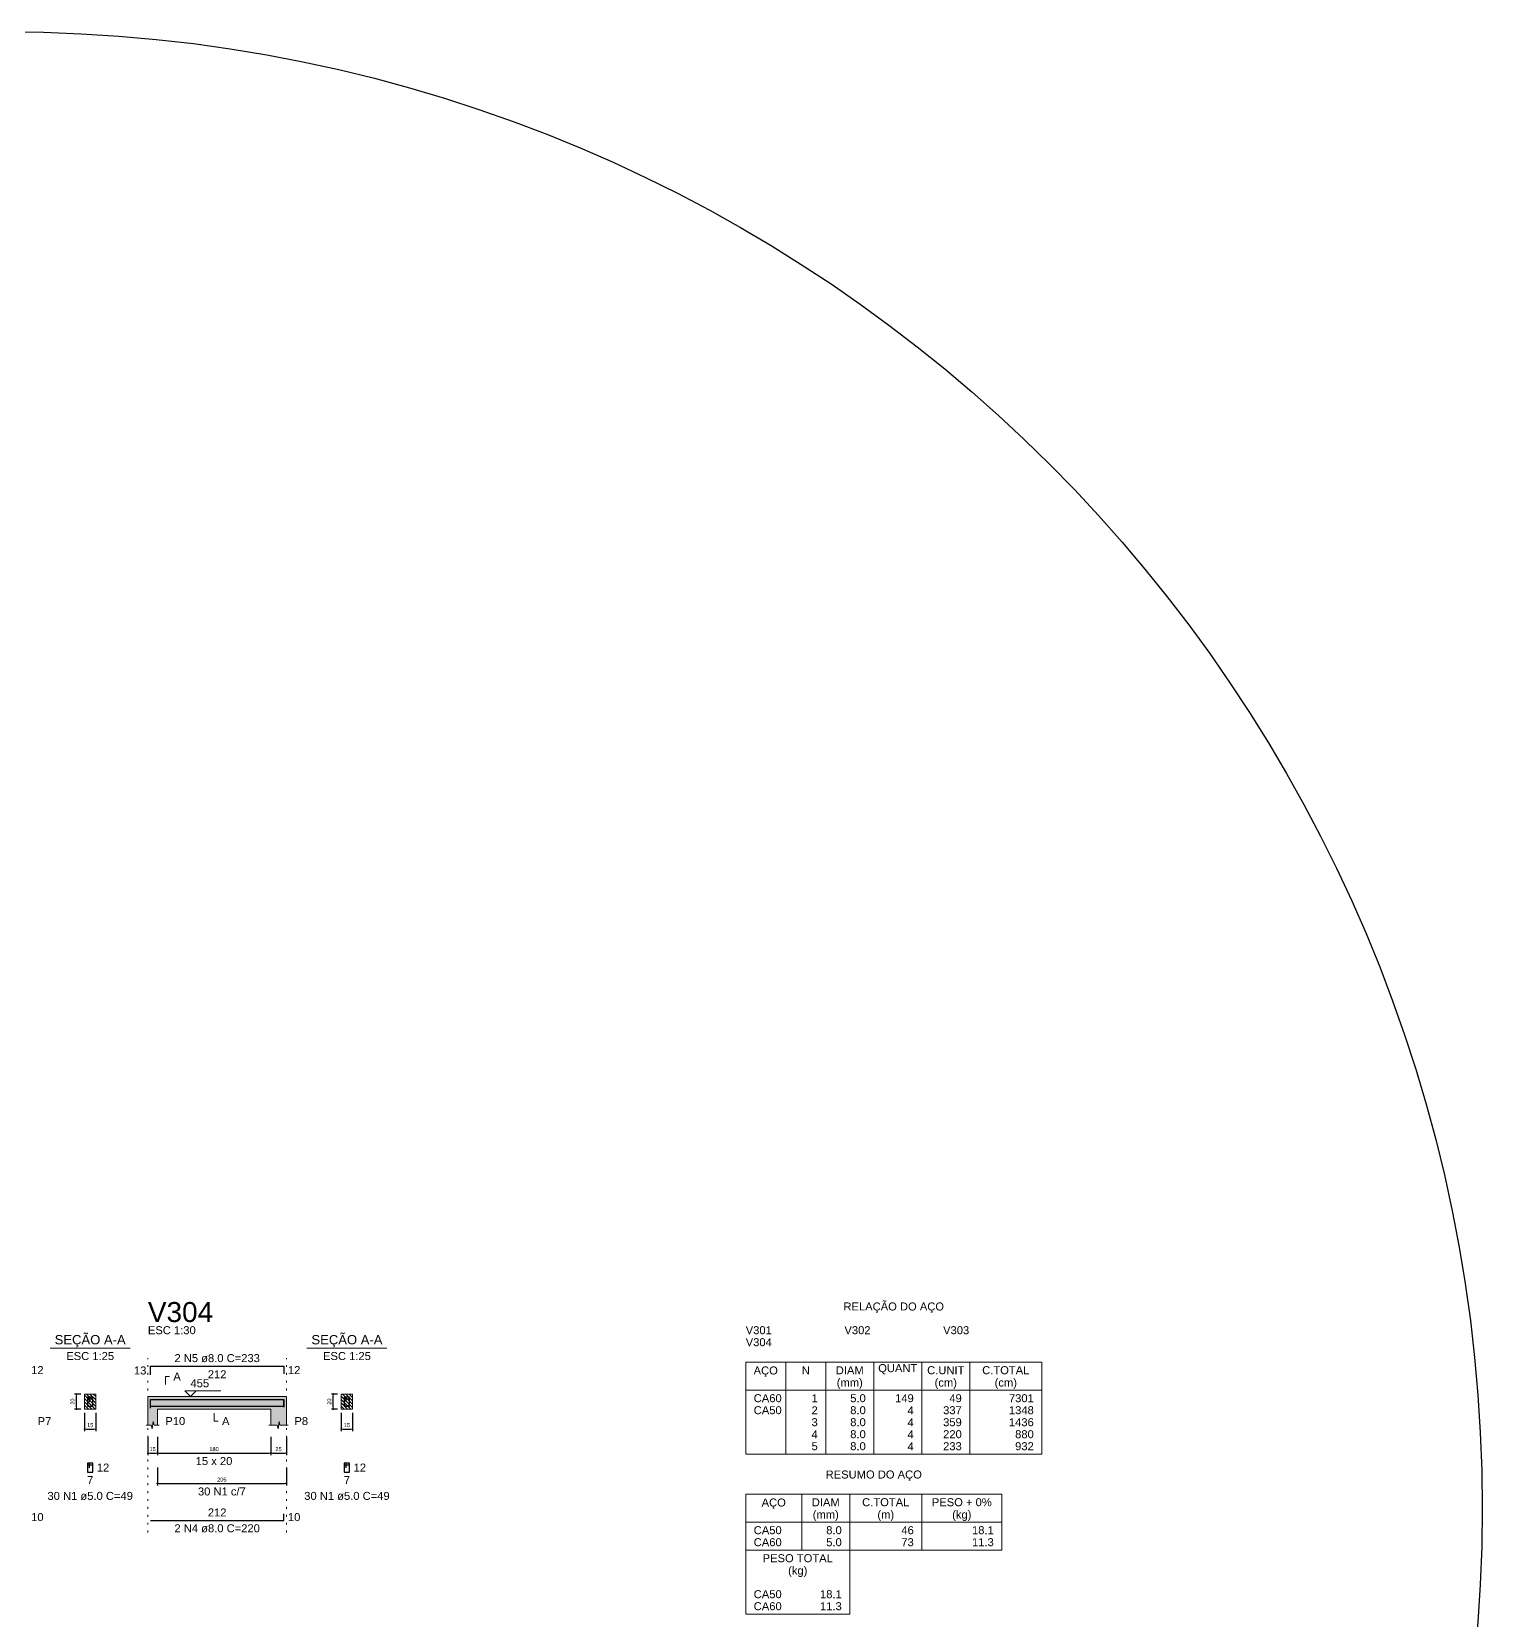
# Model space of a CAD drawing. Extents: x 5006 to 5323, y 875 to 3681.
# Drawn here: x 5219.9 to 5296.7, y 1177.5 to 1261.6 of the extents above; entities that cross this region are included whole.
import ezdxf

# ---------------------------------------------------------------- set-up
doc = ezdxf.new("R2010")
doc.units = 0
doc.header["$LTSCALE"] = 2
doc.linetypes.add('DOT2', pattern=[3.175, 0, -3.175])
for name, color, linetype, lineweight in [('Descrição da armadura', 7, 'Continuous', 5), ('DT-Barras na forma', 2, 'Continuous', 30), ('DT-Barras no corte', 5, 'Continuous', 5), ('DT-Barras rebatidas', 2, 'Continuous', 30), ('DT-Cotas', 9, 'Continuous', 5), ('DT-Forma', 5, 'Continuous', 5), ('DT-Hachura forma vigas', 252, 'Continuous', 5), ('DT-Hachura seção vigas', 252, 'Continuous', 5), ('DT-Pontilhado', 9, 'DOT2', 5), ('DT-Relação do aço', 9, 'Continuous', 5), ('DT-Textos', 7, 'Continuous', 5), ('DT-Título', 3, 'Continuous', 20), ('Textos armaduras', 7, 'Continuous', 5)]:
    doc.layers.add(name, color=color, linetype=linetype, lineweight=lineweight)
doc.styles.add('ARIAL', font='arial.ttf')
doc.styles.get("Standard").update_dxf_attribs({"font": 'arial.ttf'})
doc.dimstyles.new('UM_25.000000', dxfattribs={"dimtxt": 0.18, "dimasz": 0.1, "dimexe": 0.1, "dimexo": 0.2, "dimgap": 0, "dimtad": 1, "dimtih": 1, "dimtoh": 1, "dimdec": 1, "dimlfac": 25, "dimzin": 0, "dimdsep": 46, "dimtxsty": 'Standard', "dimcen": 0.09, "dimdle": 0.1, "dimadec": 1, "dimazin": 2, "dimtfac": 1, "dimtdec": 4, "dimtofl": 0, "dimtmove": 0, "dimatfit": 3, "dimfxl": 1, "dimtolj": 1, "dimarcsym": 0})
doc.dimstyles.new('UM_30.000000', dxfattribs={"dimtxt": 0.18, "dimasz": 0.1, "dimexe": 0.1, "dimexo": 0.2, "dimgap": 0, "dimtad": 1, "dimtih": 1, "dimtoh": 1, "dimdec": 1, "dimlfac": 30, "dimzin": 0, "dimdsep": 46, "dimtxsty": 'Standard', "dimcen": 0.09, "dimdle": 0.1, "dimadec": 1, "dimazin": 2, "dimtfac": 1, "dimtdec": 4, "dimtofl": 0, "dimtmove": 0, "dimatfit": 3, "dimfxl": 1, "dimtolj": 1, "dimarcsym": 0})

# ---------------------------------------------------------------- blocks, each defined once
blk = doc.blocks.new('_DOT')
at = {"color": 0, "linetype": 'ByBlock'}
blk.add_line((-0.5, 0), (-1, 0), dxfattribs=at)
at = {"color": 0, "linetype": 'ByBlock', "const_width": 0.5}
blk.add_lwpolyline([(-0.25, 0, 1), (0.25, 0, 1)], format="xyb", close=True, dxfattribs=at)
blk = doc.blocks.new('*D919')
at = {"layer": 'Defpoints', "color": 0, "transparency": 16777216}
for p in [(5222.275, 1189.439), (5222.699, 1189.439), (5222.699, 1188.639)]:
    blk.add_point(p, dxfattribs=at)
at = {"layer": 'DT-Cotas', "color": 0, "lineweight": -2, "transparency": 16777216}
for p, q in [((5222.499, 1189.439), (5222.175, 1189.439)), ((5222.275, 1188.739), (5222.275, 1189.339)), ((5222.499, 1188.639), (5222.175, 1188.639))]:
    blk.add_line(p, q, dxfattribs=at)
at = {"layer": 'DT-Cotas', "color": 0, "lineweight": -2, "transparency": 16777216, "xscale": 0.1, "yscale": 0.1, "zscale": 0.1}
for p, rotation in [((5222.275, 1189.439), 90), ((5222.275, 1188.639), 270)]:
    blk.add_blockref('_DOT', p, dxfattribs=dict(at, rotation=rotation))
at = {"layer": 'DT-Cotas', "transparency": 16777216, "insert": (5222.063, 1189.039), "char_height": 0.2118, "attachment_point": 5, "rotation": 90, "style": 'ARIAL'}
blk.add_mtext('\\A1;20', dxfattribs=at)
blk = doc.blocks.new('*D920')
at = {"layer": 'Defpoints', "color": 0, "transparency": 16777216}
for p in [(5222.699, 1188.639), (5223.299, 1188.639), (5223.299, 1187.58)]:
    blk.add_point(p, dxfattribs=at)
at = {"layer": 'DT-Cotas', "color": 0, "lineweight": -2, "transparency": 16777216}
for p, q in [((5222.699, 1188.439), (5222.699, 1187.48)), ((5223.299, 1188.439), (5223.299, 1187.48)), ((5222.799, 1187.58), (5223.199, 1187.58))]:
    blk.add_line(p, q, dxfattribs=at)
at = {"layer": 'DT-Cotas', "color": 0, "lineweight": -2, "transparency": 16777216, "xscale": 0.1, "yscale": 0.1, "zscale": 0.1, "rotation": 180}
blk.add_blockref('_DOT', (5222.699, 1187.58), dxfattribs=at)
at = {"layer": 'DT-Cotas', "color": 0, "lineweight": -2, "transparency": 16777216, "xscale": 0.1, "yscale": 0.1, "zscale": 0.1}
blk.add_blockref('_DOT', (5223.299, 1187.58), dxfattribs=at)
at = {"layer": 'DT-Cotas', "transparency": 16777216, "insert": (5222.999, 1187.792), "char_height": 0.2118, "attachment_point": 5, "rotation": 0.00573, "style": 'ARIAL'}
blk.add_mtext('\\A1;15', dxfattribs=at)
blk = doc.blocks.new('*D921')
at = {"layer": 'Defpoints', "color": 0, "transparency": 16777216}
for p in [(5226.054, 1187.369), (5226.554, 1187.369), (5226.554, 1186.31)]:
    blk.add_point(p, dxfattribs=at)
at = {"layer": 'DT-Cotas', "color": 0, "lineweight": -2, "transparency": 16777216}
for p, q in [((5226.054, 1187.169), (5226.054, 1186.21)), ((5226.554, 1187.169), (5226.554, 1186.21)), ((5226.154, 1186.31), (5226.454, 1186.31))]:
    blk.add_line(p, q, dxfattribs=at)
at = {"layer": 'DT-Cotas', "color": 0, "lineweight": -2, "transparency": 16777216, "xscale": 0.1, "yscale": 0.1, "zscale": 0.1, "rotation": 180}
blk.add_blockref('_DOT', (5226.054, 1186.31), dxfattribs=at)
at = {"layer": 'DT-Cotas', "color": 0, "lineweight": -2, "transparency": 16777216, "xscale": 0.1, "yscale": 0.1, "zscale": 0.1}
blk.add_blockref('_DOT', (5226.554, 1186.31), dxfattribs=at)
at = {"layer": 'DT-Cotas', "transparency": 16777216, "insert": (5226.304, 1186.521), "char_height": 0.2118, "attachment_point": 5, "rotation": 0.00573, "style": 'ARIAL'}
blk.add_mtext('\\A1;15', dxfattribs=at)
blk = doc.blocks.new('*D922')
at = {"layer": 'Defpoints', "color": 0, "transparency": 16777216}
for p in [(5226.554, 1187.369), (5232.554, 1187.369), (5232.554, 1186.31)]:
    blk.add_point(p, dxfattribs=at)
at = {"layer": 'DT-Cotas', "color": 0, "lineweight": -2, "transparency": 16777216}
for p, q in [((5226.554, 1187.169), (5226.554, 1186.21)), ((5232.554, 1187.169), (5232.554, 1186.21)), ((5226.654, 1186.31), (5232.454, 1186.31))]:
    blk.add_line(p, q, dxfattribs=at)
at = {"layer": 'DT-Cotas', "color": 0, "lineweight": -2, "transparency": 16777216, "xscale": 0.1, "yscale": 0.1, "zscale": 0.1, "rotation": 180}
blk.add_blockref('_DOT', (5226.554, 1186.31), dxfattribs=at)
at = {"layer": 'DT-Cotas', "color": 0, "lineweight": -2, "transparency": 16777216, "xscale": 0.1, "yscale": 0.1, "zscale": 0.1}
blk.add_blockref('_DOT', (5232.554, 1186.31), dxfattribs=at)
at = {"layer": 'DT-Cotas', "transparency": 16777216, "insert": (5229.554, 1186.521), "char_height": 0.2118, "attachment_point": 5, "rotation": 0.00573, "style": 'ARIAL'}
blk.add_mtext('\\A1;180', dxfattribs=at)
blk = doc.blocks.new('*D923')
at = {"layer": 'Defpoints', "color": 0, "transparency": 16777216}
for p in [(5232.554, 1187.369), (5233.387, 1187.369), (5233.387, 1186.31)]:
    blk.add_point(p, dxfattribs=at)
at = {"layer": 'DT-Cotas', "color": 0, "lineweight": -2, "transparency": 16777216}
for p, q in [((5232.554, 1187.169), (5232.554, 1186.21)), ((5233.387, 1187.169), (5233.387, 1186.21)), ((5232.654, 1186.31), (5233.287, 1186.31))]:
    blk.add_line(p, q, dxfattribs=at)
at = {"layer": 'DT-Cotas', "color": 0, "lineweight": -2, "transparency": 16777216, "xscale": 0.1, "yscale": 0.1, "zscale": 0.1, "rotation": 180}
blk.add_blockref('_DOT', (5232.554, 1186.31), dxfattribs=at)
at = {"layer": 'DT-Cotas', "color": 0, "lineweight": -2, "transparency": 16777216, "xscale": 0.1, "yscale": 0.1, "zscale": 0.1}
blk.add_blockref('_DOT', (5233.387, 1186.31), dxfattribs=at)
at = {"layer": 'DT-Cotas', "transparency": 16777216, "insert": (5232.97, 1186.521), "char_height": 0.2118, "attachment_point": 5, "rotation": 0.00573, "style": 'ARIAL'}
blk.add_mtext('\\A1;25', dxfattribs=at)
blk = doc.blocks.new('*D924')
at = {"layer": 'Defpoints', "color": 0, "transparency": 16777216}
for p in [(5226.554, 1185.759), (5233.387, 1185.759), (5233.387, 1184.7)]:
    blk.add_point(p, dxfattribs=at)
at = {"layer": 'DT-Cotas', "color": 0, "lineweight": -2, "transparency": 16777216}
for p, q in [((5226.554, 1185.559), (5226.554, 1184.6)), ((5233.387, 1185.559), (5233.387, 1184.6)), ((5226.654, 1184.7), (5233.287, 1184.7))]:
    blk.add_line(p, q, dxfattribs=at)
at = {"layer": 'DT-Cotas', "color": 0, "lineweight": -2, "transparency": 16777216, "xscale": 0.1, "yscale": 0.1, "zscale": 0.1, "rotation": 180}
blk.add_blockref('_DOT', (5226.554, 1184.7), dxfattribs=at)
at = {"layer": 'DT-Cotas', "color": 0, "lineweight": -2, "transparency": 16777216, "xscale": 0.1, "yscale": 0.1, "zscale": 0.1}
blk.add_blockref('_DOT', (5233.387, 1184.7), dxfattribs=at)
at = {"layer": 'DT-Cotas', "transparency": 16777216, "insert": (5229.97, 1184.912), "char_height": 0.2118, "attachment_point": 5, "rotation": 0.00573, "style": 'ARIAL'}
blk.add_mtext('\\A1;205', dxfattribs=at)
blk = doc.blocks.new('*D911')
at = {"layer": 'Defpoints', "color": 0, "transparency": 16777216}
for p in [(5235.867, 1189.439), (5236.291, 1189.439), (5236.291, 1188.639)]:
    blk.add_point(p, dxfattribs=at)
at = {"layer": 'DT-Cotas', "color": 0, "lineweight": -2, "transparency": 16777216}
for p, q in [((5236.091, 1189.439), (5235.767, 1189.439)), ((5235.867, 1188.739), (5235.867, 1189.339)), ((5236.091, 1188.639), (5235.767, 1188.639))]:
    blk.add_line(p, q, dxfattribs=at)
at = {"layer": 'DT-Cotas', "color": 0, "lineweight": -2, "transparency": 16777216, "xscale": 0.1, "yscale": 0.1, "zscale": 0.1}
for p, rotation in [((5235.867, 1189.439), 90), ((5235.867, 1188.639), 270)]:
    blk.add_blockref('_DOT', p, dxfattribs=dict(at, rotation=rotation))
at = {"layer": 'DT-Cotas', "transparency": 16777216, "insert": (5235.656, 1189.039), "char_height": 0.2118, "attachment_point": 5, "rotation": 90, "style": 'ARIAL'}
blk.add_mtext('\\A1;20', dxfattribs=at)
blk = doc.blocks.new('*D912')
at = {"layer": 'Defpoints', "color": 0, "transparency": 16777216}
for p in [(5236.291, 1188.639), (5236.891, 1188.639), (5236.891, 1187.58)]:
    blk.add_point(p, dxfattribs=at)
at = {"layer": 'DT-Cotas', "color": 0, "lineweight": -2, "transparency": 16777216}
for p, q in [((5236.291, 1188.439), (5236.291, 1187.48)), ((5236.891, 1188.439), (5236.891, 1187.48)), ((5236.391, 1187.58), (5236.791, 1187.58))]:
    blk.add_line(p, q, dxfattribs=at)
at = {"layer": 'DT-Cotas', "color": 0, "lineweight": -2, "transparency": 16777216, "xscale": 0.1, "yscale": 0.1, "zscale": 0.1, "rotation": 180}
blk.add_blockref('_DOT', (5236.291, 1187.58), dxfattribs=at)
at = {"layer": 'DT-Cotas', "color": 0, "lineweight": -2, "transparency": 16777216, "xscale": 0.1, "yscale": 0.1, "zscale": 0.1}
blk.add_blockref('_DOT', (5236.891, 1187.58), dxfattribs=at)
at = {"layer": 'DT-Cotas', "transparency": 16777216, "insert": (5236.591, 1187.792), "char_height": 0.2118, "attachment_point": 5, "rotation": 0.00573, "style": 'ARIAL'}
blk.add_mtext('\\A1;15', dxfattribs=at)

msp = doc.modelspace()

# ---------------------------------------------------------------- hatches: boundary and pattern name
at = {"layer": 'DT-Hachura forma vigas', "linetype": 'Continuous'}
msp.add_hatch(color=256, dxfattribs=at).paths.add_polyline_path([(5233.387, 1187.792), (5233.387, 1188.6394), (5233.387, 1189.306), (5232.5537, 1189.306), (5226.5537, 1189.306), (5226.0537, 1189.306), (5226.0537, 1188.6394), (5226.0537, 1187.792), (5226.2287, 1187.792), (5226.2787, 1187.592), (5226.3287, 1187.992), (5226.3787, 1187.792), (5226.5537, 1187.792), (5226.5537, 1188.6394), (5232.5537, 1188.6394), (5232.5537, 1187.792), (5232.8954, 1187.792), (5232.9454, 1187.592), (5232.9954, 1187.992), (5233.0454, 1187.792), (5233.387, 1187.792)])
at = {"layer": 'DT-Hachura seção vigas', "linetype": 'Continuous'}
h = msp.add_hatch(dxfattribs=at)
h.set_pattern_fill('ANSI31', color=256, angle=90, style=0)
h.set_pattern_definition([(135, (5169.94145, 1134.29649), (-0.08838835, -0.08838835), [])])
h.paths.add_polyline_path([(5222.6988, 1188.6394), (5222.6988, 1188.6394), (5223.2988, 1188.6394), (5223.2988, 1189.4394), (5222.6988, 1189.4394), (5222.6988, 1188.6394)])
h = msp.add_hatch(dxfattribs=at)
h.set_pattern_fill('ANSI31', color=256, angle=90, style=0)
h.set_pattern_definition([(135, (5168.81417, 1134.29649), (-0.08838835, -0.08838835), [])])
h.paths.add_polyline_path([(5236.2909, 1188.6394), (5236.2909, 1188.6394), (5236.8909, 1188.6394), (5236.8909, 1189.4394), (5236.2909, 1189.4394), (5236.2909, 1188.6394)])

# ---------------------------------------------------------------- linework, layer by layer
msp.add_circle((5218.5031, 1183.3823), 78.188)
at = {"layer": 'DT-Barras na forma'}
for p, q in [((5222.9588, 1189.2794), (5222.8588, 1189.2794)), ((5222.8588, 1189.2794), (5222.8588, 1188.7994)), ((5223.1388, 1189.2794), (5222.8588, 1189.2794)), ((5222.8588, 1189.2794), (5222.8588, 1189.1794)), ((5222.9588, 1189.0294), (5222.9588, 1189.2794)), ((5223.1388, 1188.7994), (5223.1388, 1189.2794)), ((5236.5509, 1189.2794), (5236.4509, 1189.2794)), ((5236.4509, 1189.2794), (5236.4509, 1188.7994)), ((5236.7309, 1189.2794), (5236.4509, 1189.2794)), ((5236.4509, 1189.2794), (5236.4509, 1189.1794)), ((5236.5509, 1189.0294), (5236.5509, 1189.2794)), ((5236.7309, 1188.7994), (5236.7309, 1189.2794)), ((5222.8588, 1189.1794), (5223.1088, 1189.1794)), ((5222.8588, 1188.7994), (5223.1388, 1188.7994)), ((5236.4509, 1189.1794), (5236.7009, 1189.1794)), ((5236.4509, 1188.7994), (5236.7309, 1188.7994))]:
    msp.add_line(p, q, dxfattribs=at)
for points in [[(5226.187, 1188.8027), (5233.2537, 1188.8027), (5233.2537, 1189.1494)], [(5226.187, 1188.6931), (5226.187, 1189.1427), (5233.2537, 1189.1427), (5233.2537, 1188.7427)]]:
    msp.add_lwpolyline(points, dxfattribs=at)
at = {"layer": 'DT-Barras no corte'}
for centre in [(5222.8948, 1189.2434), (5222.8948, 1188.8354), (5223.1028, 1189.2434), (5223.1028, 1188.8354), (5236.4869, 1189.2434), (5236.4869, 1188.8354), (5236.6949, 1189.2434), (5236.6949, 1188.8354)]:
    msp.add_circle(centre, 0.016, dxfattribs=at)
at = {"layer": 'DT-Barras rebatidas'}
for p, q in [((5226.187, 1190.4581), (5226.187, 1190.9077)), ((5226.187, 1190.9077), (5233.2537, 1190.9077)), ((5233.2537, 1190.9077), (5233.2537, 1190.5077)), ((5222.9588, 1185.786), (5222.8588, 1185.786)), ((5222.8588, 1185.786), (5222.8588, 1185.306)), ((5223.1388, 1185.786), (5222.8588, 1185.786)), ((5222.8588, 1185.786), (5222.8588, 1185.686)), ((5222.8588, 1185.686), (5223.1088, 1185.686)), ((5222.8588, 1185.306), (5223.1388, 1185.306)), ((5222.9588, 1185.536), (5222.9588, 1185.786)), ((5223.1388, 1185.306), (5223.1388, 1185.786)), ((5236.5509, 1185.786), (5236.4509, 1185.786)), ((5236.4509, 1185.786), (5236.4509, 1185.306)), ((5236.7309, 1185.786), (5236.4509, 1185.786)), ((5236.4509, 1185.786), (5236.4509, 1185.686)), ((5236.4509, 1185.686), (5236.7009, 1185.686)), ((5236.4509, 1185.306), (5236.7309, 1185.306)), ((5236.5509, 1185.536), (5236.5509, 1185.786)), ((5236.7309, 1185.306), (5236.7309, 1185.786)), ((5226.187, 1182.7452), (5233.2537, 1182.7452)), ((5233.2537, 1182.7452), (5233.2537, 1183.0919))]:
    msp.add_line(p, q, dxfattribs=at)
at = {"layer": 'DT-Forma'}
for p, q in [((5223.2988, 1189.4394), (5222.6988, 1189.4394)), ((5222.6988, 1189.4394), (5222.6988, 1189.4394)), ((5222.6988, 1189.4394), (5222.6988, 1188.6394)), ((5223.2988, 1188.6394), (5223.2988, 1189.4394)), ((5223.2988, 1189.4394), (5223.2988, 1189.4394)), ((5226.0537, 1189.306), (5226.5537, 1189.306)), ((5226.5537, 1189.306), (5232.5537, 1189.306)), ((5232.5537, 1189.306), (5233.387, 1189.306)), ((5236.8909, 1189.4394), (5236.2909, 1189.4394)), ((5236.2909, 1189.4394), (5236.2909, 1189.4394)), ((5236.2909, 1189.4394), (5236.2909, 1188.6394)), ((5236.8909, 1188.6394), (5236.8909, 1189.4394)), ((5236.8909, 1189.4394), (5236.8909, 1189.4394)), ((5222.6988, 1188.6394), (5223.2988, 1188.6394)), ((5222.6988, 1188.6394), (5222.6988, 1188.6394)), ((5223.2988, 1188.6394), (5223.2988, 1188.6394)), ((5226.0537, 1188.6394), (5226.0537, 1187.7922)), ((5226.5537, 1187.7922), (5226.5537, 1188.6394)), ((5226.5537, 1188.6394), (5232.5537, 1188.6394)), ((5232.5537, 1188.6394), (5232.5537, 1187.7922)), ((5233.387, 1187.7922), (5233.387, 1188.6394)), ((5236.2909, 1188.6394), (5236.8909, 1188.6394)), ((5236.2909, 1188.6394), (5236.2909, 1188.6394)), ((5236.8909, 1188.6394), (5236.8909, 1188.6394)), ((5225.9537, 1187.7922), (5226.2287, 1187.7922)), ((5226.2287, 1187.7922), (5226.2787, 1187.5922)), ((5226.2787, 1187.5922), (5226.3287, 1187.9922)), ((5226.3287, 1187.9922), (5226.3787, 1187.7922)), ((5226.3787, 1187.7922), (5226.6537, 1187.7922)), ((5232.4537, 1187.7922), (5232.8954, 1187.7922)), ((5232.8954, 1187.7922), (5232.9454, 1187.5922)), ((5232.9454, 1187.5922), (5232.9954, 1187.9922)), ((5232.9954, 1187.9922), (5233.0454, 1187.7922)), ((5233.0454, 1187.7922), (5233.487, 1187.7922))]:
    msp.add_line(p, q, dxfattribs=at)
at = {"layer": 'DT-Forma', "linetype": 'Continuous'}
for p, q in [((5226.0537, 1188.6394), (5226.0537, 1189.306)), ((5233.387, 1189.306), (5233.387, 1188.6394))]:
    msp.add_line(p, q, dxfattribs=at)
at = {"layer": 'DT-Pontilhado', "ltscale": 0.05}
for p, q in [((5226.0537, 1182.1098), (5226.0537, 1191.3313)), ((5233.387, 1182.1098), (5233.387, 1191.3313))]:
    msp.add_line(p, q, dxfattribs=at)
at = {"layer": 'DT-Relação do aço', "color": 251, "linetype": 'Continuous', "true_color": 0x636466}
for p, q in [((5257.7022, 1191.1195), (5273.3754, 1191.1195)), ((5257.7022, 1191.1195), (5257.7022, 1186.2481)), ((5259.8202, 1191.1195), (5259.8202, 1186.2481)), ((5261.9382, 1191.1195), (5261.9382, 1186.2481)), ((5264.4798, 1191.1195), (5264.4798, 1186.2481)), ((5267.0214, 1191.1195), (5267.0214, 1186.2481)), ((5269.563, 1191.1195), (5269.563, 1186.2481)), ((5273.3754, 1191.1195), (5273.3754, 1186.2481)), ((5257.7022, 1189.6369), (5273.3754, 1189.6369)), ((5257.7022, 1186.2481), (5273.3754, 1186.2481)), ((5257.7022, 1184.1301), (5257.7022, 1181.1649)), ((5257.7022, 1184.1301), (5271.2574, 1184.1301)), ((5260.6674, 1184.1301), (5260.6674, 1181.1649)), ((5263.209, 1184.1301), (5263.209, 1181.1649)), ((5267.0214, 1184.1301), (5267.0214, 1181.1649)), ((5271.2574, 1184.1301), (5271.2574, 1181.1649)), ((5257.7022, 1182.6475), (5271.2574, 1182.6475)), ((5257.7022, 1181.1649), (5271.2574, 1181.1649)), ((5257.7022, 1181.1649), (5257.7022, 1177.7761)), ((5263.209, 1177.7761), (5263.209, 1181.1649)), ((5257.7022, 1177.7761), (5263.209, 1177.7761))]:
    msp.add_line(p, q, dxfattribs=at)
at = {"layer": 'DT-Textos'}
for p, q in [((5220.8808, 1191.8692), (5225.1168, 1191.8692)), ((5234.4729, 1191.8692), (5238.7089, 1191.8692))]:
    msp.add_line(p, q, dxfattribs=at)
for points in [[(5226.9773, 1189.9414), (5226.9773, 1190.365), (5227.1891, 1190.365)], [(5228.6037, 1189.6025), (5228.3072, 1189.306), (5228.0106, 1189.6025), (5229.9168, 1189.6025)], [(5229.5537, 1188.4276), (5229.5537, 1188.004), (5229.7655, 1188.004)]]:
    msp.add_lwpolyline(points, dxfattribs=at)

# ---------------------------------------------------------------- texts
at = {"layer": 'Descrição da armadura', "linetype": 'Continuous', "char_height": 0.4236, "attachment_point": 8, "line_spacing_factor": 0.798, "style": 'ARIAL'}
for s, insert, width in [('2 N5 ø8.0 C=233', (5229.7204, 1191.1195), 9.069495), ('30 N1 c/7', (5229.9704, 1184.0645), 5.078778), ('2 N4 ø8.0 C=220', (5229.7204, 1182.1098), 9.069495)]:
    msp.add_mtext(s, dxfattribs=dict(at, insert=insert, width=width))
at = {"layer": 'Descrição da armadura', "color": 7, "linetype": 'Continuous', "char_height": 0.4236, "width": 9.069495, "attachment_point": 8, "line_spacing_factor": 0.798, "style": 'ARIAL'}
for insert in [(5222.9988, 1183.8234), (5236.5909, 1183.8234)]:
    msp.add_mtext('30 N1 ø5.0 C=49', dxfattribs=dict(at, insert=insert))
at = {"layer": 'DT-Relação do aço', "color": 251, "linetype": 'Continuous', "true_color": 0x636466, "char_height": 0.4236, "line_spacing_factor": 0.798, "style": 'ARIAL'}
for s, insert, width, attachment_point in [('RELAÇÃO DO AÇO', (5265.5384, 1193.7335), 10.681309, 8), ('V301', (5257.7022, 1192.6021), 2.771138, 7), ('V302', (5262.9266, 1192.6021), 2.771138, 7), ('V303', (5268.151, 1192.6021), 2.771138, 7), ('V304', (5257.7022, 1191.9667), 2.771138, 7), ('QUANT', (5265.7506, 1190.4841), 4.152941, 8), ('AÇO', (5258.7614, 1190.3445), 2.571255, 8), ('N', (5260.8792, 1190.4841), 0.856892, 8), ('DIAM', (5263.209, 1190.4841), 2.966387, 8), ('(mm)', (5263.2094, 1189.7085), 2.767082, 8), ('C.UNIT', (5268.2922, 1190.4841), 3.954796, 8), ('(cm)', (5268.2924, 1189.7085), 2.37195, 8), ('C.TOTAL', (5271.4692, 1190.4841), 5.010412, 8), ('(cm)', (5271.4694, 1189.7085), 2.37195, 8), ('CA60', (5258.1258, 1189.0015), 2.968125, 7), ('1', (5261.5146, 1189.0015), 0.659905, 9), ('5.0', (5264.0562, 1189.0015), 1.649473, 9), ('149', (5266.5978, 1189.0015), 1.979715, 9), ('49', (5269.1394, 1189.0015), 1.31981, 9), ('7301', (5272.9518, 1189.0015), 2.639621, 9), ('CA50', (5258.1258, 1188.3661), 2.968125, 7), ('2', (5261.5146, 1188.3661), 0.659905, 9), ('8.0', (5264.0562, 1188.3661), 1.649473, 9), ('4', (5266.5978, 1188.3661), 0.659905, 9), ('337', (5269.1394, 1188.3661), 1.979715, 9), ('1348', (5272.9518, 1188.3661), 2.639621, 9), ('3', (5261.5146, 1187.7307), 0.659905, 9), ('8.0', (5264.0562, 1187.7307), 1.649473, 9), ('4', (5266.5978, 1187.7307), 0.659905, 9), ('359', (5269.1394, 1187.7307), 1.979715, 9), ('1436', (5272.9518, 1187.7307), 2.639621, 9), ('4', (5261.5146, 1187.0953), 0.659905, 9), ('5', (5261.5146, 1186.4599), 0.659905, 9), ('8.0', (5264.0562, 1187.0953), 1.649473, 9), ('8.0', (5264.0562, 1186.4599), 1.649473, 9), ('4', (5266.5978, 1187.0953), 0.659905, 9), ('4', (5266.5978, 1186.4599), 0.659905, 9), ('220', (5269.1394, 1187.0953), 1.979715, 9), ('233', (5269.1394, 1186.4599), 1.979715, 9), ('880', (5272.9518, 1187.0953), 1.979715, 9), ('932', (5272.9518, 1186.4599), 1.979715, 9), ('RESUMO DO AÇO', (5264.4794, 1184.8375), 10.218391, 8), ('AÇO', (5259.1844, 1183.3545), 2.571255, 8), ('DIAM', (5261.9382, 1183.4947), 2.966387, 8), ('C.TOTAL', (5265.1152, 1183.4947), 5.010412, 8), ('PESO + 0%', (5269.1394, 1183.4947), 6.364406, 8), ('(mm)', (5261.9384, 1182.7195), 2.767082, 8), ('(m)', (5265.1154, 1182.7195), 1.778673, 8), ('(kg)', (5269.1394, 1182.7195), 2.043446, 8), ('CA50', (5258.1258, 1182.0121), 2.968125, 7), ('CA60', (5258.1258, 1181.3767), 2.968125, 7), ('5.0', (5262.7854, 1181.3767), 1.649473, 9), ('8.0', (5262.7854, 1182.0121), 1.649473, 9), ('46', (5266.5978, 1182.0121), 1.31981, 9), ('73', (5266.5978, 1181.3767), 1.31981, 9), ('18.1', (5270.8338, 1182.0121), 2.309378, 9), ('11.3', (5270.8338, 1181.3767), 2.309378, 9), ('PESO TOTAL', (5260.4556, 1180.5295), 7.450729, 8), ('(kg)', (5260.4554, 1179.7545), 2.043446, 8), ('CA50', (5258.1258, 1178.6233), 2.968125, 7), ('CA60', (5258.1258, 1177.9879), 2.968125, 7), ('18.1', (5262.7854, 1178.6233), 2.309378, 9), ('11.3', (5262.7854, 1177.9879), 2.309378, 9)]:
    msp.add_mtext(s, dxfattribs=dict(at, insert=insert, width=width, attachment_point=attachment_point))
at = {"layer": 'DT-Textos', "line_spacing_factor": 0.798, "style": 'ARIAL'}
for s, insert, char_height, width, attachment_point in [('SEÇÃO A-A', (5222.9984, 1191.9175), 0.4942, 7.270043, 8), ('ESC 1:30', (5226.0537, 1192.6021), 0.4236, 5.079187, 7), ('SEÇÃO A-A', (5236.5912, 1191.9175), 0.4942, 7.270043, 8), ('ESC 1:25', (5222.9988, 1191.2338), 0.4236, 5.079187, 8), ('ESC 1:25', (5236.5909, 1191.2338), 0.4236, 5.079187, 8), ('A', (5227.4009, 1190.1532), 0.4236, 0.791486, 7), ('455', (5228.3072, 1189.7932), 0.4236, 1.979875, 7), ('P7', (5220.2185, 1187.7922), 0.4236, 1.451445, 7), ('P10', (5226.9773, 1187.7922), 0.4236, 2.111403, 7), ('A', (5229.9773, 1187.7922), 0.4236, 0.791486, 7), ('P8', (5233.8106, 1187.7922), 0.4236, 1.451445, 7), ('15 x 20', (5229.5537, 1185.6742), 0.4236, 3.892537, 8)]:
    msp.add_mtext(s, dxfattribs=dict(at, insert=insert, char_height=char_height, width=width, attachment_point=attachment_point))
at = {"layer": 'DT-Título', "insert": (5226.0537, 1193.2375), "char_height": 1.059, "width": 6.928403, "attachment_point": 7, "line_spacing_factor": 0.798, "style": 'ARIAL'}
msp.add_mtext('V304', dxfattribs=at)
at = {"layer": 'Textos armaduras', "linetype": 'Continuous', "char_height": 0.4236, "attachment_point": 7, "line_spacing_factor": 0.798, "style": 'ARIAL'}
for s, insert, width in [('12', (5219.8734, 1190.4959), 1.31981), ('13', (5225.3153, 1190.4711), 1.31981), ('212', (5229.2254, 1190.2723), 1.979715), ('12', (5233.4655, 1190.4959), 1.31981), ('212', (5229.2254, 1182.957), 1.979715), ('10', (5219.8734, 1182.7067), 1.31981), ('10', (5233.4655, 1182.7067), 1.31981)]:
    msp.add_mtext(s, dxfattribs=dict(at, insert=insert, width=width))
at = {"layer": 'Textos armaduras', "color": 7, "linetype": 'Continuous', "char_height": 0.4236, "attachment_point": 7, "line_spacing_factor": 0.798, "style": 'ARIAL'}
for s, insert, width in [('7', (5222.8339, 1184.6706), 0.659905), ('12', (5223.3506, 1185.3342), 1.31981), ('7', (5236.426, 1184.6706), 0.659905), ('12', (5236.9427, 1185.3342), 1.31981)]:
    msp.add_mtext(s, dxfattribs=dict(at, insert=insert, width=width))

# ---------------------------------------------------------------- dimensions: what is measured, and where the dimension line sits
at = {"layer": 'DT-Cotas'}
for base, p1, p2, picture, middle in [((5222.2752, 1189.4394), (5222.6988, 1188.6394), (5222.6988, 1189.4394), '*D919', (5222.0634, 1189.0394)), ((5235.8673, 1189.4394), (5236.2909, 1188.6394), (5236.2909, 1189.4394), '*D911', (5235.6555, 1189.0394))]:
    dim = msp.add_linear_dim(base=base, p1=p1, p2=p2, angle=90, dimstyle='UM_25.000000', override={"dimtxt": 0.2118, "dimasz": 0.1, "dimexe": 0.1, "dimexo": 0.2, "dimtad": 1, "dimtih": 0, "dimtoh": 0, "dimdec": 1, "dimlfac": 25, "dimzin": 8, "dimtxsty": 'ARIAL', "dimblk": 'DOT', "dimblk1": 'DOT', "dimblk2": 'DOT', "dimsah": 1, "dimdle": 0.1, "dimse1": 0, "dimse2": 0, "dimclrt": 256, "dimadec": 1, "dimazin": 3, "dimtmove": 2, "dimldrblk": 'DOT'}, dxfattribs=at)
    dim.commit()
    dim.dimension.update_dxf_attribs({"geometry": picture, "text_midpoint": middle, "dimtype": 160, "text_rotation": 90})
for base, p1, p2, dimstyle, override, picture, middle in [((5223.2988, 1187.5804), (5222.6988, 1188.6394), (5223.2988, 1188.6394), 'UM_25.000000', {"dimtxt": 0.2118, "dimasz": 0.1, "dimexe": 0.1, "dimexo": 0.2, "dimtad": 1, "dimtih": 0, "dimtoh": 0, "dimdec": 1, "dimlfac": 25, "dimzin": 8, "dimtxsty": 'ARIAL', "dimblk": 'DOT', "dimblk1": 'DOT', "dimblk2": 'DOT', "dimsah": 1, "dimdle": 0.1, "dimse1": 0, "dimse2": 0, "dimclrt": 256, "dimadec": 1, "dimazin": 3, "dimtmove": 2, "dimldrblk": 'DOT'}, '*D920', (5222.9988, 1187.7922)), ((5236.8909, 1187.5804), (5236.2909, 1188.6394), (5236.8909, 1188.6394), 'UM_25.000000', {"dimtxt": 0.2118, "dimasz": 0.1, "dimexe": 0.1, "dimexo": 0.2, "dimtad": 1, "dimtih": 0, "dimtoh": 0, "dimdec": 1, "dimlfac": 25, "dimzin": 8, "dimtxsty": 'ARIAL', "dimblk": 'DOT', "dimblk1": 'DOT', "dimblk2": 'DOT', "dimsah": 1, "dimdle": 0.1, "dimse1": 0, "dimse2": 0, "dimclrt": 256, "dimadec": 1, "dimazin": 3, "dimtmove": 2, "dimldrblk": 'DOT'}, '*D912', (5236.5909, 1187.7922)), ((5226.5537, 1186.3096), (5226.0537, 1187.3686), (5226.5537, 1187.3686), 'UM_30.000000', {"dimtxt": 0.2118, "dimasz": 0.1, "dimexe": 0.1, "dimexo": 0.2, "dimtad": 1, "dimtih": 0, "dimtoh": 0, "dimdec": 1, "dimlfac": 30, "dimzin": 8, "dimtxsty": 'ARIAL', "dimblk": 'DOT', "dimblk1": 'DOT', "dimblk2": 'DOT', "dimsah": 1, "dimdle": 0.1, "dimse1": 0, "dimse2": 0, "dimclrt": 256, "dimadec": 1, "dimazin": 3, "dimtmove": 2, "dimldrblk": 'DOT'}, '*D921', (5226.3037, 1186.5214)), ((5232.5537, 1186.3096), (5226.5537, 1187.3686), (5232.5537, 1187.3686), 'UM_30.000000', {"dimtxt": 0.2118, "dimasz": 0.1, "dimexe": 0.1, "dimexo": 0.2, "dimtad": 1, "dimtih": 0, "dimtoh": 0, "dimdec": 1, "dimlfac": 30, "dimzin": 8, "dimtxsty": 'ARIAL', "dimblk": 'DOT', "dimblk1": 'DOT', "dimblk2": 'DOT', "dimsah": 1, "dimdle": 0.1, "dimse1": 0, "dimse2": 0, "dimclrt": 256, "dimadec": 1, "dimazin": 3, "dimtmove": 2, "dimldrblk": 'DOT'}, '*D922', (5229.5537, 1186.5214)), ((5233.387, 1186.3096), (5232.5537, 1187.3686), (5233.387, 1187.3686), 'UM_30.000000', {"dimtxt": 0.2118, "dimasz": 0.1, "dimexe": 0.1, "dimexo": 0.2, "dimtad": 1, "dimtih": 0, "dimtoh": 0, "dimdec": 1, "dimlfac": 30, "dimzin": 8, "dimtxsty": 'ARIAL', "dimblk": 'DOT', "dimblk1": 'DOT', "dimblk2": 'DOT', "dimsah": 1, "dimdle": 0.1, "dimse1": 0, "dimse2": 0, "dimclrt": 256, "dimadec": 1, "dimazin": 3, "dimtmove": 2, "dimldrblk": 'DOT'}, '*D923', (5232.9704, 1186.5214)), ((5233.387, 1184.6999), (5226.5537, 1185.7589), (5233.387, 1185.7589), 'UM_30.000000', {"dimtxt": 0.2118, "dimasz": 0.1, "dimexe": 0.1, "dimexo": 0.2, "dimtad": 1, "dimtih": 0, "dimtoh": 0, "dimdec": 1, "dimlfac": 30, "dimzin": 8, "dimtxsty": 'ARIAL', "dimblk": 'DOT', "dimblk1": 'DOT', "dimblk2": 'DOT', "dimsah": 1, "dimdle": 0.1, "dimse1": 0, "dimse2": 0, "dimclrt": 256, "dimadec": 1, "dimazin": 3, "dimtmove": 2, "dimldrblk": 'DOT'}, '*D924', (5229.9704, 1184.9117))]:
    dim = msp.add_linear_dim(base=base, p1=p1, p2=p2, dimstyle=dimstyle, override=override, dxfattribs=at)
    dim.commit()
    dim.dimension.update_dxf_attribs({"geometry": picture, "text_midpoint": middle, "dimtype": 160, "text_rotation": 0.00573})

doc.saveas('drawing.dxf')
